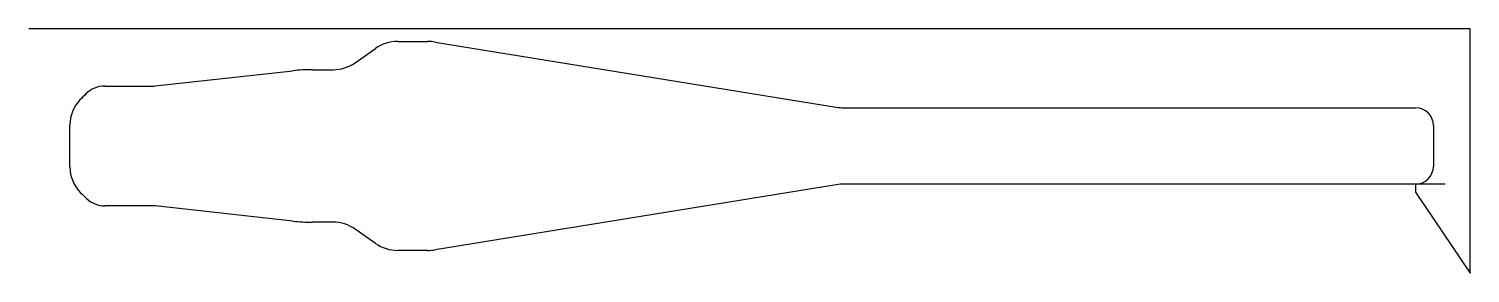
# Model space of a CAD drawing. Header units: metres. Extents: x 2904 to 5328, y 0 to 411.
import ezdxf

# ---------------------------------------------------------------- set-up
doc = ezdxf.new("R2010")
doc.units = ezdxf.units.M

msp = doc.modelspace()

# ---------------------------------------------------------------- linework, layer by layer
at = {"layer": 'TOOL_0'}
for p, q in [((2905.23, 411.271), (2904.23, 411.271)), ((5328.159, 411.271), (2905.23, 411.271)), ((3524.796, 389.911), (3574.796, 389.911)), ((3587.739, 388.868), (4262.11, 279.434)), ((5328.159, 0.999), (5328.159, 411.271)), ((3452.794, 354.021), (3487.055, 378.011)), ((3116.889, 315.146), (3348.357, 340.608)), ((3381.247, 342.411), (3415.971, 342.411)), ((3032.115, 314.911), (3112.603, 314.911)), ((4274.796, 278.411), (5236.296, 278.411)), ((2973.297, 178.965), (2973.297, 249.259)), ((5266.296, 248.411), (5266.296, 179.811)), ((4262.111, 148.789), (3587.74, 39.355)), ((5236.297, 149.812), (4274.797, 149.812)), ((5236.296, 149.811), (5236.296, 136.529)), ((5285.51, 149.812), (5236.297, 149.812)), ((5236.296, 136.529), (5328.159, -0.001)), ((3112.603, 113.312), (3032.115, 113.312)), ((3348.355, 87.616), (3116.889, 113.077)), ((3415.97, 85.812), (3381.246, 85.812)), ((3487.055, 50.212), (3452.794, 74.202)), ((3574.797, 38.312), (3524.797, 38.312)), ((5328.159, -0.001), (5328.159, 0.999)), ((5328.159, 0.999), (5328.159, -0.001)), ((5328.159, -0.001), (5328.159, 0.999))]:
    msp.add_line(p, q, dxfattribs=at)
for centre, radius, start, end in [((3524.828, 324.009), 65.902, 90.027821, 124.971792), ((3574.796, 309.111), 80.8, 80.782371, 90), ((3381.247, 41.611), 300.801, 90, 96.277361), ((3415.971, 406.611), 64.2, 270, 304.999331), ((3112.603, 354.111), 39.2, 270, 276.277081), ((3034.797, 249.259), 61.5, 136.452084, 180), ((3393.934, -100.893), 563.079, 134.353504, 135.805089), ((3032.139, 269.853), 45.058, 90.030518, 134.969429), ((4274.796, 357.611), 79.2, 260.782797, 270), ((5236.296, 248.411), 30, 0, 90), ((3034.857, 178.989), 61.56, 180.022338, 224.974333), ((5236.296, 179.811), 30, 270, 0), ((4274.797, 70.612), 79.2, 90, 99.217203), ((3336.501, 471.683), 481.862, 224.244197, 225.911113), ((3032.115, 158.312), 45, 226.666712, 270), ((3112.603, 74.112), 39.2, 83.722919, 90), ((3381.246, 386.612), 300.8, 263.722429, 270), ((3415.97, 21.612), 64.201, 54.999937, 90), ((3524.829, 104.213), 65.901, 235.026997, 269.972178), ((3574.797, 119.112), 80.8, 270, 279.217629)]:
    msp.add_arc(centre, radius, start, end, dxfattribs=at)

doc.saveas('drawing.dxf')
